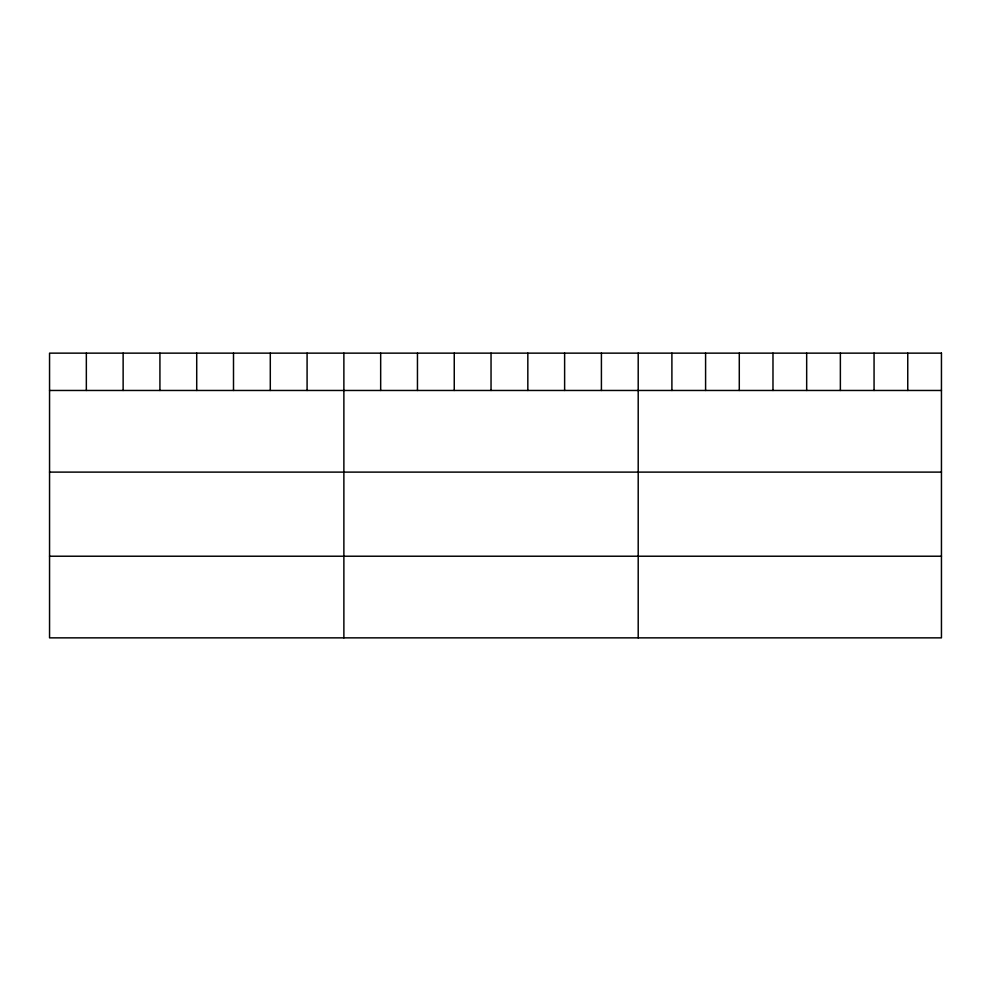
<?xml version="1.0" encoding="UTF-8"?>
<svg xmlns="http://www.w3.org/2000/svg" width="991" height="991" viewBox="0 0 991 991"><rect width="100%" height="100%" fill="white"/><g stroke="black" fill="none" stroke-linecap="round" stroke-linejoin="round"><path stroke-width="1.49" d="M49.55 390.466L941.45 390.466M49.55 472.112L941.45 472.112M49.55 556.224L941.45 556.224M907.756 353.143L907.756 390.466M874.062 353.143L874.062 390.466M840.368 353.143L840.368 390.466M806.674 353.143L806.674 390.466M772.98 353.143L772.98 390.466M739.286 353.143L739.286 390.466M705.592 353.143L705.592 390.466M671.898 353.143L671.898 390.466M638.204 353.143L638.204 637.857M601.413 353.143L601.413 390.466M564.622 353.143L564.622 390.466M527.831 353.143L527.831 390.466M491.04 353.143L491.04 390.466M454.25 353.143L454.25 390.466M417.459 353.143L417.459 390.466M380.668 353.143L380.668 390.466M343.877 353.143L343.877 637.857M307.086 353.143L307.086 390.466M270.295 353.143L270.295 390.466M233.504 353.143L233.504 390.466M196.714 353.143L196.714 390.466M159.923 353.143L159.923 390.466M123.132 353.143L123.132 390.466M86.341 353.143L86.341 390.466M941.45 353.143L49.55 353.143L49.55 637.857L941.45 637.857L941.45 353.143"/></g></svg>
